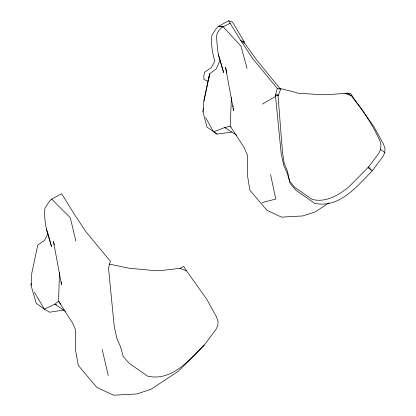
<?xml version="1.0" encoding="UTF-8"?>
<svg xmlns="http://www.w3.org/2000/svg" width="416" height="416" viewBox="0 0 416 416"><rect width="100%" height="100%" fill="white"/><g stroke="black" fill="none" stroke-linecap="round" stroke-linejoin="round"><path stroke-width="0.62" d="M208.031 81.167L203.949 79.581L203.814 75.769L204.708 72.14L211.297 67.673L214.874 60.918C212.077 52.79 211.089 43.742 211.869 35.277C214.178 32.271 215.597 28.496 218.707 26.172L228.613 20.8L240.734 40.518L252.793 58.739L277.352 88.473L275.444 95.113L281.185 153.67L283.899 165.828L287.378 173.628L290.217 183.726L296.275 190.476L314.48 203.226C339.014 208.946 357.167 186.217 372.185 170.919L382.923 156.499L384.821 152.485L384.951 148.127L383.344 143.837L373.719 126.381L353.397 97.848L350.615 93.423L347.573 93.148L327.616 94.702L319.462 94.604L297.362 93.116L295.823 92.409L279.12 88.265M59.467 272.402L58.568 301.184L72.441 322.79L75.535 329.784L75.634 350.662L78.265 365.388L96.84 387.462L113.594 395.2L136.698 393.994L150.878 389.345L178.313 371.285L204.428 345.176M231.41 97.365L230.204 126.147L244.145 147.581L247.686 155.917L247.697 176.821L249.834 190.143L266.932 210.288L281.507 217.121L302.687 215.956L315.24 211.926L329.092 202.758M63.56 310.071L49.702 312.213L44.387 309.182L36.197 303.269L31.049 285.355L31.834 272.953L37.762 245.034L44.356 240.568L47.928 233.813C45.131 225.685 44.143 216.637 44.928 208.172C47.237 205.166 48.651 201.391 51.761 199.066L61.672 193.695L73.793 213.413L85.847 231.634L110.406 261.368L108.498 268.003L114.239 326.56L116.958 338.723L120.432 346.523L123.271 356.621L129.329 363.371L147.534 376.121C172.068 381.841 190.221 359.112 205.239 343.808L215.977 329.394L217.875 325.38L218.005 321.022L216.403 316.732L206.773 299.276L186.451 270.743L183.669 266.318L180.144 268.341L161.2 270.525L151.7 270.343L128.814 268.2L109.08 264.014M231.738 132.08L217.084 134.118L207.007 127.078L202.977 111.93L203.897 101.005L209.648 73.746L216.102 69.014L220.106 60.351C217.183 52.738 217.344 44.496 216.414 36.514C216.923 32.796 219.622 29.208 222.409 26.92M244.083 43.144L244.348 41.985L240.734 40.518L245.05 43.82L256.168 59.384L280.576 89.253L278.486 95.046L275.444 95.113L277.992 95.087L282.448 151.882L284.206 163.363L287.435 171.111L289.682 181.168L294.367 187.075L312.114 199.384C325.598 202.946 338.541 195.229 348.702 187.034L368.597 166.936L378.758 153.436L380.531 149.568L380.936 145.018L379.954 140.847L374.925 130.64L371.088 123.703L362.305 109.876L351.244 95.732L347.573 93.148M208.858 78.546L209.648 73.746M202.977 111.93L203.206 110.672M203.429 109.408L203.658 108.15M31.049 285.355L31.392 283.462M203.897 101.005L209.04 76.695M222.336 26.546L218.618 26.224L222.773 26.957L222.955 26.598L240.968 46.145L247.052 68.364M34.325 292.152L44.387 309.182L54.829 304.164L58.568 301.184L60.939 304.169M262.361 104.104L275.756 96.372M222.773 26.957L230.194 23.223M205.712 117.754L213.522 131.794L224.754 127.556L230.204 126.147L231.02 127.156M262.101 202.613L275.777 199.051L270.54 174.465M277.992 95.087L278.486 95.046M277.352 88.473L280.576 89.253M225.961 127.936L224.754 127.556L236.746 135.195M228.613 20.8L232.482 22.074L244.348 41.985M55.427 304.387L56.623 304.834M180.144 268.341L186.451 270.743M344.984 93.298L351.244 95.732M213.522 131.794L217.084 134.118M380.531 149.568L384.821 152.485M54.829 304.164L65.4 311.34M368.035 167.622L372.185 170.919L368.597 166.936M51.672 199.118L70.283 217.724L75.858 241.056M46.337 228.93L51.537 246.589L47.928 233.813M218.384 54.564L223.616 72.587L220.106 60.351M54.241 244.613L53.472 241.467L61.542 284.872L61.214 281.731M226.866 72.92L225.534 67.304L233.568 110.677L233.288 108.134M102.154 349.383L108.243 375.575M233.007 105.596L233.147 106.865"/></g></svg>
